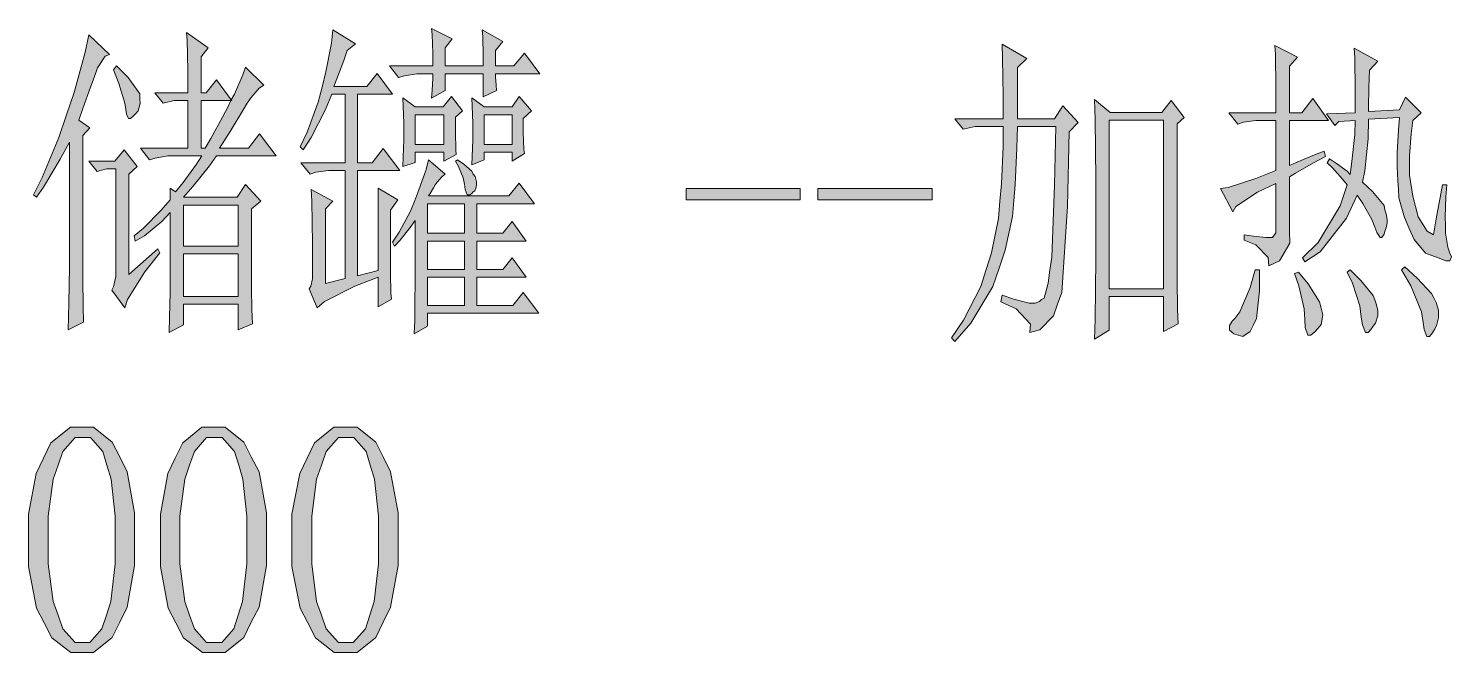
# Model space of a CAD drawing. Header units: millimetres. Extents: x 0 to 829, y 0 to 586.
# Drawn here: x 794.26 to 810.55, y 32.07 to 39.2 of the extents above; entities that cross this region are included whole.
import ezdxf

# ---------------------------------------------------------------- set-up
doc = ezdxf.new("R2010")
doc.units = ezdxf.units.MM

msp = doc.modelspace()

# ---------------------------------------------------------------- hatches: boundary and pattern name
h = msp.add_hatch(color=0)
h.dxf.hatch_style = 2
h.paths.add_polyline_path([(794.716611, 35.757556), (794.723667, 36.064472), (794.730722, 36.477222), (794.730722, 36.579528), (794.730722, 37.905972), (794.624889, 37.708417), (794.434389, 37.390917), (794.35325, 37.2745), (794.317972, 37.302722), (794.41675, 37.500278), (794.60725, 37.958889), (794.695444, 38.216417), (794.783639, 38.473944), (794.910639, 38.932556), (794.952972, 39.130111), (795.189333, 38.907861), (795.139944, 38.886694), (795.05175, 38.752639), (795.012944, 38.643278), (794.970611, 38.533917), (794.882417, 38.2905), (794.836556, 38.156444), (794.963556, 38.06825), (794.882417, 37.980056), (794.882417, 36.463111), (794.882417, 36.336111), (794.889472, 36.029194), (794.893, 35.84575)])
h = msp.add_hatch(color=0)
h.paths.add_polyline_path([(795.873722, 35.725806), (795.87725, 35.902194), (795.884306, 36.184417), (795.884306, 36.286722), (795.884306, 37.098111), (795.789056, 36.995806), (795.587972, 36.833528), (795.482139, 36.773556), (795.471556, 36.833528), (795.577389, 36.921722), (795.782, 37.126333), (795.884306, 37.246278), (795.884306, 37.376806), (795.944278, 37.334472), (796.032472, 37.443833), (796.184167, 37.651972), (796.247667, 37.747222), (795.930167, 37.747222), (795.856083, 37.747222), (795.711444, 37.722528), (795.647944, 37.701361), (795.542111, 37.835417), (796.085389, 37.835417), (796.085389, 38.378694), (795.930167, 38.378694), (795.803167, 38.350472), (795.707917, 38.466889), (796.085389, 38.466889), (796.085389, 38.724417), (796.078333, 39.070139), (796.071278, 39.158333), (796.318222, 38.981944), (796.237083, 38.879639), (796.237083, 38.466889), (796.297056, 38.466889), (796.413472, 38.615056), (796.582806, 38.389278), (796.589861, 38.378694), (796.579278, 38.378694), (796.237083, 38.378694), (796.237083, 37.835417), (796.282944, 37.835417), (796.349972, 37.944778), (796.4805, 38.188194), (796.551056, 38.318722), (796.579278, 38.378694), (796.582806, 38.389278), (796.618083, 38.452778), (796.713333, 38.675028), (796.745083, 38.763222), (796.95675, 38.555083), (796.903833, 38.519806), (796.808583, 38.413972), (796.76625, 38.350472), (796.727444, 38.283444), (796.568694, 38.025917), (796.44875, 37.835417), (796.780361, 37.835417), (796.907361, 37.997694), (797.097861, 37.747222), (796.413472, 37.747222), (796.332333, 37.634333), (796.141833, 37.397972), (796.036, 37.2745), (796.649833, 37.2745), (796.745083, 37.419139), (796.921472, 37.228639), (796.815639, 37.140444), (796.815639, 36.314944), (796.815639, 36.233806), (796.819167, 35.990389), (796.826222, 35.828111), (796.660417, 35.757556), (796.660417, 36.050361), (796.036, 36.050361), (796.036, 35.814)])
h.paths.add_polyline_path([(796.036, 36.625389), (796.036, 36.138556), (796.660417, 36.138556), (796.660417, 36.625389)])
h.paths.add_polyline_path([(796.036, 37.182778), (796.036, 36.713583), (796.660417, 36.713583), (796.660417, 37.182778)])
h = msp.add_hatch(color=0)
h.dxf.hatch_style = 2
h.paths.add_polyline_path([(798.265556, 36.434889), (798.265556, 37.376806), (798.487806, 37.24275), (798.406667, 37.126333), (798.406667, 37.009917), (798.406667, 36.727694), (798.406667, 36.565417), (798.406667, 36.403139), (798.410194, 36.177361), (798.41725, 36.110333), (798.265556, 36.022139), (798.265556, 36.360806), (797.997444, 36.2585), (797.651722, 36.082111), (797.567056, 36.008028), (797.475333, 36.22675), (797.492972, 36.2585), (797.510611, 36.339639), (797.510611, 36.389028), (797.510611, 36.741806), (797.503556, 37.228639), (797.4965, 37.362694), (797.746972, 37.228639), (797.662306, 37.140444), (797.662306, 36.286722), (797.888083, 36.346694), (797.888083, 37.581417), (797.768139, 37.581417), (797.694056, 37.581417), (797.549417, 37.56025), (797.485917, 37.539083), (797.380083, 37.669611), (797.888083, 37.669611), (797.888083, 38.452778), (797.732861, 38.452778), (797.662306, 38.276389), (797.4965, 37.958889), (797.404778, 37.817778), (797.3695, 37.849528), (797.450639, 38.018861), (797.577639, 38.361056), (797.6235, 38.533917), (797.665833, 38.706778), (797.729333, 39.034861), (797.746972, 39.190083), (798.0045, 39.027806), (797.90925, 38.953722), (797.870444, 38.837306), (797.792833, 38.629167), (797.757556, 38.540972), (798.135028, 38.540972), (798.251444, 38.689139), (798.427833, 38.452778), (798.029194, 38.452778), (798.029194, 37.669611), (798.195, 37.669611), (798.322, 37.831889), (798.5125, 37.581417), (798.029194, 37.581417), (798.029194, 36.374917)])
h = msp.add_hatch(color=0)
h.dxf.hatch_style = 2
h.paths.add_polyline_path([(799.465, 38.777333), (799.465, 38.900806), (799.461472, 39.108944), (799.454417, 39.190083), (799.690778, 39.056028), (799.606111, 38.953722), (799.606111, 38.777333), (799.817778, 38.777333), (799.937722, 38.921972), (800.114111, 38.685611), (799.606111, 38.685611), (799.606111, 38.650333), (799.613167, 38.555083), (799.620222, 38.495111), (799.465, 38.421028), (799.465, 38.685611), (799.031083, 38.685611), (799.031083, 38.495111), (798.875861, 38.406917), (798.882917, 38.495111), (798.889972, 38.636222), (798.889972, 38.685611), (798.780611, 38.685611), (798.706528, 38.685611), (798.565417, 38.664444), (798.498389, 38.643278), (798.392556, 38.777333), (798.889972, 38.777333), (798.889972, 38.921972), (798.882917, 39.137167), (798.875861, 39.204194), (799.112222, 39.08425), (799.031083, 38.981944), (799.031083, 38.777333)])
h = msp.add_hatch(color=0)
h.dxf.hatch_style = 2
h.paths.add_polyline_path([(805.416361, 38.170556), (805.416361, 38.435139), (805.409306, 38.862), (805.405778, 39.024278), (805.688, 38.862), (805.582167, 38.759694), (805.582167, 38.170556), (806.0055, 38.170556), (806.10075, 38.318722), (806.277139, 38.128222), (806.171306, 38.022389), (806.153667, 37.168667), (806.090167, 36.184417), (806.040778, 36.050361), (805.994917, 35.916306), (805.836167, 35.757556), (805.723278, 35.725806), (805.730333, 35.821056), (805.564528, 35.997444), (805.391667, 36.078583), (805.405778, 36.152667), (805.539833, 36.110333), (805.716222, 36.064472), (805.758556, 36.064472), (805.78325, 36.064472), (805.832639, 36.082111), (805.857333, 36.103278), (805.885556, 36.120917), (805.931417, 36.29025), (805.952583, 36.441944), (805.97375, 36.590111), (806.0055, 37.412083), (806.019611, 38.082361), (805.582167, 38.082361), (805.575111, 37.838944), (805.553944, 37.415611), (805.539833, 37.235694), (805.525722, 37.055778), (805.441056, 36.667722), (805.3705, 36.463111), (805.299944, 36.254972), (805.045944, 35.835167), (804.8625, 35.6235), (804.827222, 35.665833), (804.964806, 35.866917), (805.162361, 36.254972), (805.222333, 36.449), (805.285833, 36.6395), (805.363444, 37.031083), (805.381083, 37.228639), (805.398722, 37.426194), (805.416361, 37.853056), (805.416361, 38.082361), (805.098861, 38.082361), (804.95775, 38.054139), (804.8625, 38.170556)])
h = msp.add_hatch(color=0)
h.dxf.hatch_style = 2
h.paths.add_polyline_path([(808.538444, 38.241111), (808.538444, 38.530389), (808.534917, 38.911389), (808.527861, 39.010167), (808.785389, 38.876111), (808.693667, 38.773806), (808.693667, 38.241111), (808.834778, 38.241111), (808.961778, 38.403389), (809.141694, 38.152917), (808.693667, 38.152917), (808.693667, 37.637861), (808.764222, 37.669611), (808.961778, 37.75075), (809.092306, 37.800139), (809.106417, 37.740167), (808.968833, 37.669611), (808.764222, 37.549667), (808.693667, 37.507333), (808.693667, 36.886444), (808.697194, 36.748861), (808.580778, 36.547778), (808.457306, 36.491333), (808.45025, 36.586583), (808.309139, 36.731222), (808.175083, 36.784139), (808.175083, 36.844111), (808.280917, 36.83), (808.425556, 36.812361), (808.464361, 36.812361), (808.499639, 36.812361), (808.538444, 36.865278), (808.538444, 36.918194), (808.538444, 37.43325), (808.326778, 37.330944), (808.079833, 37.168667), (808.044556, 37.108694), (807.903444, 37.373278), (807.991639, 37.387389), (808.309139, 37.489694), (808.538444, 37.581417), (808.538444, 38.152917), (808.38675, 38.152917), (808.309139, 38.152917), (808.168028, 38.13175), (808.104528, 38.110583), (807.998694, 38.241111)])
h = msp.add_hatch(color=0)
h.dxf.hatch_style = 2
h.paths.add_polyline_path([(809.117, 38.227), (809.445083, 38.241111), (809.445083, 38.498639), (809.441556, 38.869056), (809.4345, 38.978417), (809.706139, 38.83025), (809.610889, 38.727944), (809.603833, 38.530389), (809.600306, 38.294028), (809.600306, 38.255222), (809.953083, 38.272861), (810.023639, 38.4175), (810.200028, 38.241111), (810.104778, 38.152917), (810.087139, 37.997694), (810.0695, 37.747222), (810.0695, 37.651972), (810.0695, 37.5285), (810.104778, 37.285083), (810.136528, 37.168667), (810.168278, 37.048722), (810.270583, 36.886444), (810.341139, 36.844111), (810.372889, 37.027556), (810.425806, 37.313306), (810.446972, 37.415611), (810.496361, 37.415611), (810.48225, 37.278028), (810.475194, 37.045194), (810.478722, 36.953472), (810.478722, 36.86175), (810.506944, 36.703), (810.531639, 36.635972), (810.549278, 36.593639), (810.531639, 36.547778), (810.496361, 36.547778), (810.48225, 36.547778), (810.397583, 36.579528), (810.3235, 36.60775), (810.249417, 36.635972), (810.122417, 36.791194), (810.065972, 36.918194), (810.009528, 37.041667), (809.946028, 37.267444), (809.9425, 37.366222), (809.935444, 37.465), (809.928389, 37.616694), (809.928389, 37.666083), (809.928389, 37.786028), (809.9425, 38.043556), (809.953083, 38.184667), (809.600306, 38.167028), (809.59325, 37.94125), (809.557972, 37.577889), (809.52975, 37.447361), (809.646167, 37.338), (809.776694, 37.17925), (809.787278, 37.129861), (809.801389, 37.084), (809.811972, 37.0205), (809.811972, 37.006389), (809.811972, 36.981694), (809.801389, 36.92525), (809.787278, 36.886444), (809.776694, 36.851167), (809.752, 36.812361), (809.741417, 36.812361), (809.730833, 36.812361), (809.695556, 36.872333), (809.670861, 36.932306), (809.635583, 37.0205), (809.533278, 37.203944), (809.469778, 37.299194), (809.346306, 37.034611), (809.046444, 36.650083), (808.870056, 36.533667), (808.845361, 36.579528), (809.02175, 36.755917), (809.27575, 37.175722), (809.353361, 37.415611), (809.300444, 37.482639), (809.187556, 37.609639), (809.127583, 37.666083), (809.152278, 37.711944), (809.233417, 37.659028), (809.353361, 37.570833), (809.388639, 37.535556), (809.409806, 37.683722), (809.441556, 37.990639), (809.445083, 38.152917), (809.258111, 38.138806), (809.21225, 38.096472)])
h = msp.add_hatch(color=0)
h.dxf.hatch_style = 2
h.paths.add_polyline_path([(795.235194, 38.731472), (795.270472, 38.777333), (795.401, 38.643278), (795.535056, 38.456306), (795.535056, 38.399861), (795.538583, 38.346944), (795.517417, 38.262278), (795.489194, 38.230528), (795.460972, 38.202306), (795.429222, 38.174083), (795.408056, 38.174083), (795.383361, 38.223472), (795.376306, 38.276389), (795.365722, 38.350472), (795.295167, 38.57625)])
h = msp.add_hatch(color=0)
h.paths.add_polyline_path([(798.547778, 37.627278), (798.551306, 37.733111), (798.558361, 37.930667), (798.558361, 38.025917), (798.558361, 38.121167), (798.551306, 38.315194), (798.547778, 38.410444), (798.688889, 38.308139), (799.006389, 38.308139), (799.101639, 38.424556), (799.228639, 38.262278), (799.1475, 38.188194), (799.1475, 38.025917), (799.154556, 37.81425), (799.158083, 37.761333), (799.016972, 37.68725), (799.016972, 37.789556), (798.688889, 37.789556), (798.688889, 37.673139)])
h.paths.add_polyline_path([(798.688889, 38.216417), (798.688889, 37.87775), (799.016972, 37.87775), (799.016972, 38.216417)])
h = msp.add_hatch(color=0)
h.paths.add_polyline_path([(799.334472, 37.644917), (799.341528, 37.740167), (799.348583, 37.930667), (799.348583, 38.025917), (799.348583, 38.121167), (799.341528, 38.315194), (799.334472, 38.410444), (799.479111, 38.308139), (799.796611, 38.308139), (799.87775, 38.424556), (800.018861, 38.262278), (799.923611, 38.174083), (799.923611, 38.018861), (799.930667, 37.821306), (799.937722, 37.775444), (799.796611, 37.68725), (799.796611, 37.789556), (799.479111, 37.789556), (799.479111, 37.701361)])
h.paths.add_polyline_path([(799.479111, 38.216417), (799.479111, 37.87775), (799.796611, 37.87775), (799.796611, 38.216417)])
h = msp.add_hatch(color=0)
h.paths.add_polyline_path([(807.409556, 38.114111), (807.409556, 36.505444), (807.409556, 36.329056), (807.413083, 35.990389), (807.420139, 35.828111), (807.254333, 35.739917), (807.254333, 36.138556), (806.629917, 36.138556), (806.629917, 35.754028), (806.464111, 35.651722), (806.471167, 35.881028), (806.478222, 36.565417), (806.478222, 37.024028), (806.478222, 37.479111), (806.471167, 38.1635), (806.464111, 38.392806), (806.644028, 38.244639), (807.233167, 38.244639), (807.339, 38.378694), (807.490694, 38.184667)])
h.paths.add_polyline_path([(806.629917, 38.156444), (806.629917, 36.22675), (807.254333, 36.22675), (807.254333, 38.156444)])
h = msp.add_hatch(color=0)
h.dxf.hatch_style = 2
h.paths.add_polyline_path([(795.411583, 36.389028), (795.743194, 36.685361), (795.764361, 36.6395), (795.595028, 36.420778), (795.393944, 36.103278), (795.365722, 36.008028), (795.214028, 36.212639), (795.235194, 36.251444), (795.259889, 36.367861), (795.259889, 36.449), (795.259889, 37.599056), (795.154056, 37.599056), (795.048222, 37.567306), (794.952972, 37.68725), (795.249306, 37.68725), (795.355139, 37.817778), (795.506833, 37.627278), (795.411583, 37.539083)])
h = msp.add_hatch(color=0)
h.paths.add_polyline_path([(798.688889, 37.009917), (798.628917, 36.928778), (798.5125, 36.780611), (798.452528, 36.713583), (798.427833, 36.759444), (798.505444, 36.875861), (798.632444, 37.11575), (798.681833, 37.235694), (798.731222, 37.359167), (798.812361, 37.592), (798.840583, 37.701361), (799.031083, 37.539083), (798.995806, 37.510861), (798.939361, 37.447361), (798.918194, 37.415611), (798.897028, 37.380333), (798.858222, 37.316833), (798.840583, 37.288611), (799.761333, 37.288611), (799.87775, 37.436778), (800.054139, 37.200417), (799.394444, 37.200417), (799.394444, 36.86175), (799.690778, 36.86175), (799.796611, 36.995806), (799.958889, 36.773556), (799.394444, 36.773556), (799.394444, 36.449), (799.690778, 36.449), (799.796611, 36.583056), (799.958889, 36.360806), (799.394444, 36.360806), (799.394444, 36.03625), (799.807194, 36.03625), (799.923611, 36.184417), (800.103528, 35.948056), (798.83, 35.948056), (798.83, 35.799889), (798.674778, 35.711694), (798.681833, 35.866917), (798.688889, 36.516028)])
h.paths.add_polyline_path([(798.83, 37.200417), (798.83, 36.86175), (799.253333, 36.86175), (799.253333, 37.200417)])
h.paths.add_polyline_path([(798.83, 36.360806), (798.83, 36.03625), (799.253333, 36.03625), (799.253333, 36.360806)])
h.paths.add_polyline_path([(798.83, 36.773556), (798.83, 36.449), (799.253333, 36.449), (799.253333, 36.773556)])
h = msp.add_hatch(color=0)
h.dxf.hatch_style = 2
h.paths.add_polyline_path([(799.172194, 37.701361), (799.24275, 37.651972), (799.334472, 37.570833), (799.352111, 37.539083), (799.373278, 37.510861), (799.390917, 37.450889), (799.390917, 37.422667), (799.387389, 37.390917), (799.36975, 37.348583), (799.352111, 37.334472), (799.338, 37.316833), (799.313306, 37.302722), (799.299194, 37.302722), (799.281556, 37.302722), (799.260389, 37.362694), (799.253333, 37.422667), (799.235694, 37.49675), (799.182778, 37.627278), (799.1475, 37.68725)])
h = msp.add_hatch(color=0)
h.dxf.hatch_style = 2
h.paths.add_polyline_path([(801.789806, 37.24275), (801.789806, 37.373278), (803.095083, 37.373278), (803.095083, 37.24275)])
h = msp.add_hatch(color=0)
h.dxf.hatch_style = 2
h.paths.add_polyline_path([(803.296167, 37.24275), (803.296167, 37.373278), (804.604972, 37.373278), (804.604972, 37.24275)])
h = msp.add_hatch(color=0)
h.dxf.hatch_style = 2
h.paths.add_polyline_path([(808.302083, 36.445472), (808.351472, 36.445472), (808.351472, 36.202056), (808.316194, 35.888083), (808.280917, 35.814), (808.245639, 35.739917), (808.160972, 35.679944), (808.108056, 35.697583), (808.058667, 35.711694), (808.009278, 35.754028), (808.009278, 35.785778), (808.009278, 35.806944), (808.0375, 35.856333), (808.06925, 35.888083), (808.125694, 35.962167), (808.245639, 36.240861)])
h = msp.add_hatch(color=0)
h.dxf.hatch_style = 2
h.paths.add_polyline_path([(808.7995, 36.41725), (808.908861, 36.283194), (809.039389, 36.078583), (809.057028, 36.0045), (809.074667, 35.930417), (809.057028, 35.817528), (809.02175, 35.775194), (808.986472, 35.736389), (808.940611, 35.697583), (808.9265, 35.697583), (808.905333, 35.697583), (808.873583, 35.785778), (808.870056, 35.873972), (808.863, 35.997444), (808.803028, 36.262028), (808.750111, 36.403139)])
h = msp.add_hatch(color=0)
h.dxf.hatch_style = 2
h.paths.add_polyline_path([(809.388639, 36.445472), (809.512111, 36.322), (809.653222, 36.149139), (809.670861, 36.09975), (809.6885, 36.053889), (809.706139, 35.983333), (809.706139, 35.962167), (809.706139, 35.916306), (809.677917, 35.835167), (809.653222, 35.799889), (809.625, 35.761083), (809.59325, 35.725806), (809.565028, 35.725806), (809.52975, 35.814), (809.515639, 35.902194), (809.498, 36.032722), (809.416861, 36.29025), (809.353361, 36.41725)])
h = msp.add_hatch(color=0)
h.dxf.hatch_style = 2
h.paths.add_polyline_path([(809.977778, 36.445472), (810.013056, 36.477222), (810.154167, 36.350222), (810.319972, 36.173833), (810.348194, 36.124444), (810.372889, 36.071528), (810.401111, 35.983333), (810.401111, 35.944528), (810.401111, 35.895139), (810.376417, 35.803417), (810.35525, 35.761083), (810.330556, 35.722278), (810.295278, 35.679944), (810.284694, 35.679944), (810.267056, 35.679944), (810.235306, 35.761083), (810.224722, 35.842222), (810.207083, 35.962167), (810.083611, 36.262028)])
h = msp.add_hatch(color=0)
h.paths.add_polyline_path([(794.875361, 32.0675), (794.744833, 32.0675), (794.529639, 32.236833), (794.441444, 32.406167), (794.35325, 32.5755), (794.261528, 33.05175), (794.261528, 33.362194), (794.261528, 33.651472), (794.349722, 34.113611), (794.434389, 34.29), (794.519056, 34.466389), (794.741306, 34.646306), (794.875361, 34.646306), (795.005889, 34.646306), (795.221083, 34.473444), (795.30575, 34.304111), (795.390417, 34.134778), (795.475083, 33.665583), (795.475083, 33.362194), (795.475083, 33.062333), (795.390417, 32.586083), (795.30575, 32.413222), (795.221083, 32.240361), (795.005889, 32.0675)])
h.paths.add_polyline_path([(794.875361, 34.526361), (794.794222, 34.526361), (794.653111, 34.367611), (794.600194, 34.208861), (794.54375, 34.050111), (794.487306, 33.626778), (794.487306, 33.362194), (794.487306, 33.0835), (794.54375, 32.649583), (794.600194, 32.494361), (794.653111, 32.339139), (794.794222, 32.183917), (794.875361, 32.183917), (794.963556, 32.183917), (795.101139, 32.339139), (795.154056, 32.494361), (795.203444, 32.649583), (795.252833, 33.0835), (795.252833, 33.362194), (795.252833, 33.626778), (795.206972, 34.050111), (795.157583, 34.208861), (795.111722, 34.367611), (794.970611, 34.526361)])
h = msp.add_hatch(color=0)
h.paths.add_polyline_path([(796.38525, 32.0675), (796.254722, 32.0675), (796.036, 32.236833), (795.947806, 32.406167), (795.859611, 32.5755), (795.771417, 33.05175), (795.771417, 33.362194), (795.771417, 33.651472), (795.856083, 34.113611), (795.94075, 34.29), (796.028944, 34.466389), (796.247667, 34.646306), (796.38525, 34.646306), (796.51225, 34.646306), (796.727444, 34.473444), (796.812111, 34.304111), (796.900306, 34.134778), (796.984972, 33.665583), (796.984972, 33.362194), (796.984972, 33.062333), (796.900306, 32.586083), (796.812111, 32.413222), (796.727444, 32.240361), (796.51225, 32.0675)])
h.paths.add_polyline_path([(796.38525, 34.526361), (796.300583, 34.526361), (796.163, 34.367611), (796.106556, 34.208861), (796.050111, 34.050111), (795.993667, 33.626778), (795.993667, 33.362194), (795.993667, 33.0835), (796.050111, 32.649583), (796.106556, 32.494361), (796.163, 32.339139), (796.300583, 32.183917), (796.38525, 32.183917), (796.473444, 32.183917), (796.611028, 32.339139), (796.660417, 32.494361), (796.709806, 32.649583), (796.759194, 33.0835), (796.759194, 33.362194), (796.759194, 33.626778), (796.713333, 34.050111), (796.667472, 34.208861), (796.618083, 34.367611), (796.476972, 34.526361)])
h = msp.add_hatch(color=0)
h.paths.add_polyline_path([(797.891611, 32.0675), (797.761083, 32.0675), (797.545889, 32.236833), (797.457694, 32.406167), (797.3695, 32.5755), (797.277778, 33.05175), (797.277778, 33.362194), (797.277778, 33.651472), (797.365972, 34.113611), (797.450639, 34.29), (797.535306, 34.466389), (797.757556, 34.646306), (797.891611, 34.646306), (798.022139, 34.646306), (798.237333, 34.473444), (798.322, 34.304111), (798.406667, 34.134778), (798.491333, 33.665583), (798.491333, 33.362194), (798.491333, 33.062333), (798.406667, 32.586083), (798.322, 32.413222), (798.237333, 32.240361), (798.022139, 32.0675)])
h.paths.add_polyline_path([(797.891611, 34.526361), (797.810472, 34.526361), (797.669361, 34.367611), (797.616444, 34.208861), (797.56, 34.050111), (797.503556, 33.626778), (797.503556, 33.362194), (797.503556, 33.0835), (797.56, 32.649583), (797.616444, 32.494361), (797.669361, 32.339139), (797.810472, 32.183917), (797.891611, 32.183917), (797.979806, 32.183917), (798.117389, 32.339139), (798.170306, 32.494361), (798.219694, 32.649583), (798.269083, 33.0835), (798.269083, 33.362194), (798.269083, 33.626778), (798.223222, 34.050111), (798.173833, 34.208861), (798.127972, 34.367611), (797.986861, 34.526361)])

# ---------------------------------------------------------------- linework, layer by layer
at = {"color": 0, "lineweight": 0}
for points in [[(794.716611, 35.757556), (794.723667, 36.064472), (794.730722, 36.477222), (794.730722, 36.579528), (794.730722, 37.905972), (794.624889, 37.708417), (794.434389, 37.390917), (794.35325, 37.2745), (794.317972, 37.302722), (794.41675, 37.500278), (794.60725, 37.958889), (794.695444, 38.216417), (794.783639, 38.473944), (794.910639, 38.932556), (794.952972, 39.130111), (795.189333, 38.907861), (795.139944, 38.886694), (795.05175, 38.752639), (795.012944, 38.643278), (794.970611, 38.533917), (794.882417, 38.2905), (794.836556, 38.156444), (794.963556, 38.06825), (794.882417, 37.980056), (794.882417, 36.463111), (794.882417, 36.336111), (794.889472, 36.029194), (794.893, 35.84575)], [(795.873722, 35.725806), (795.87725, 35.902194), (795.884306, 36.184417), (795.884306, 36.286722), (795.884306, 37.098111), (795.789056, 36.995806), (795.587972, 36.833528), (795.482139, 36.773556), (795.471556, 36.833528), (795.577389, 36.921722), (795.782, 37.126333), (795.884306, 37.246278), (795.884306, 37.376806), (795.944278, 37.334472), (796.032472, 37.443833), (796.184167, 37.651972), (796.247667, 37.747222), (795.930167, 37.747222), (795.856083, 37.747222), (795.711444, 37.722528), (795.647944, 37.701361), (795.542111, 37.835417), (796.085389, 37.835417), (796.085389, 38.378694), (795.930167, 38.378694), (795.803167, 38.350472), (795.707917, 38.466889), (796.085389, 38.466889), (796.085389, 38.724417), (796.078333, 39.070139), (796.071278, 39.158333), (796.318222, 38.981944), (796.237083, 38.879639), (796.237083, 38.466889), (796.297056, 38.466889), (796.413472, 38.615056), (796.582806, 38.389278), (796.589861, 38.378694), (796.579278, 38.378694), (796.237083, 38.378694), (796.237083, 37.835417), (796.282944, 37.835417), (796.349972, 37.944778), (796.4805, 38.188194), (796.551056, 38.318722), (796.579278, 38.378694), (796.582806, 38.389278), (796.618083, 38.452778), (796.713333, 38.675028), (796.745083, 38.763222), (796.95675, 38.555083), (796.903833, 38.519806), (796.808583, 38.413972), (796.76625, 38.350472), (796.727444, 38.283444), (796.568694, 38.025917), (796.44875, 37.835417), (796.780361, 37.835417), (796.907361, 37.997694), (797.097861, 37.747222), (796.413472, 37.747222), (796.332333, 37.634333), (796.141833, 37.397972), (796.036, 37.2745), (796.649833, 37.2745), (796.745083, 37.419139), (796.921472, 37.228639), (796.815639, 37.140444), (796.815639, 36.314944), (796.815639, 36.233806), (796.819167, 35.990389), (796.826222, 35.828111), (796.660417, 35.757556), (796.660417, 36.050361), (796.036, 36.050361), (796.036, 35.814)], [(798.265556, 36.434889), (798.265556, 37.376806), (798.487806, 37.24275), (798.406667, 37.126333), (798.406667, 37.009917), (798.406667, 36.727694), (798.406667, 36.565417), (798.406667, 36.403139), (798.410194, 36.177361), (798.41725, 36.110333), (798.265556, 36.022139), (798.265556, 36.360806), (797.997444, 36.2585), (797.651722, 36.082111), (797.567056, 36.008028), (797.475333, 36.22675), (797.492972, 36.2585), (797.510611, 36.339639), (797.510611, 36.389028), (797.510611, 36.741806), (797.503556, 37.228639), (797.4965, 37.362694), (797.746972, 37.228639), (797.662306, 37.140444), (797.662306, 36.286722), (797.888083, 36.346694), (797.888083, 37.581417), (797.768139, 37.581417), (797.694056, 37.581417), (797.549417, 37.56025), (797.485917, 37.539083), (797.380083, 37.669611), (797.888083, 37.669611), (797.888083, 38.452778), (797.732861, 38.452778), (797.662306, 38.276389), (797.4965, 37.958889), (797.404778, 37.817778), (797.3695, 37.849528), (797.450639, 38.018861), (797.577639, 38.361056), (797.6235, 38.533917), (797.665833, 38.706778), (797.729333, 39.034861), (797.746972, 39.190083), (798.0045, 39.027806), (797.90925, 38.953722), (797.870444, 38.837306), (797.792833, 38.629167), (797.757556, 38.540972), (798.135028, 38.540972), (798.251444, 38.689139), (798.427833, 38.452778), (798.029194, 38.452778), (798.029194, 37.669611), (798.195, 37.669611), (798.322, 37.831889), (798.5125, 37.581417), (798.029194, 37.581417), (798.029194, 36.374917)], [(799.465, 38.777333), (799.465, 38.900806), (799.461472, 39.108944), (799.454417, 39.190083), (799.690778, 39.056028), (799.606111, 38.953722), (799.606111, 38.777333), (799.817778, 38.777333), (799.937722, 38.921972), (800.114111, 38.685611), (799.606111, 38.685611), (799.606111, 38.650333), (799.613167, 38.555083), (799.620222, 38.495111), (799.465, 38.421028), (799.465, 38.685611), (799.031083, 38.685611), (799.031083, 38.495111), (798.875861, 38.406917), (798.882917, 38.495111), (798.889972, 38.636222), (798.889972, 38.685611), (798.780611, 38.685611), (798.706528, 38.685611), (798.565417, 38.664444), (798.498389, 38.643278), (798.392556, 38.777333), (798.889972, 38.777333), (798.889972, 38.921972), (798.882917, 39.137167), (798.875861, 39.204194), (799.112222, 39.08425), (799.031083, 38.981944), (799.031083, 38.777333)], [(805.416361, 38.170556), (805.416361, 38.435139), (805.409306, 38.862), (805.405778, 39.024278), (805.688, 38.862), (805.582167, 38.759694), (805.582167, 38.170556), (806.0055, 38.170556), (806.10075, 38.318722), (806.277139, 38.128222), (806.171306, 38.022389), (806.153667, 37.168667), (806.090167, 36.184417), (806.040778, 36.050361), (805.994917, 35.916306), (805.836167, 35.757556), (805.723278, 35.725806), (805.730333, 35.821056), (805.564528, 35.997444), (805.391667, 36.078583), (805.405778, 36.152667), (805.539833, 36.110333), (805.716222, 36.064472), (805.758556, 36.064472), (805.78325, 36.064472), (805.832639, 36.082111), (805.857333, 36.103278), (805.885556, 36.120917), (805.931417, 36.29025), (805.952583, 36.441944), (805.97375, 36.590111), (806.0055, 37.412083), (806.019611, 38.082361), (805.582167, 38.082361), (805.575111, 37.838944), (805.553944, 37.415611), (805.539833, 37.235694), (805.525722, 37.055778), (805.441056, 36.667722), (805.3705, 36.463111), (805.299944, 36.254972), (805.045944, 35.835167), (804.8625, 35.6235), (804.827222, 35.665833), (804.964806, 35.866917), (805.162361, 36.254972), (805.222333, 36.449), (805.285833, 36.6395), (805.363444, 37.031083), (805.381083, 37.228639), (805.398722, 37.426194), (805.416361, 37.853056), (805.416361, 38.082361), (805.098861, 38.082361), (804.95775, 38.054139), (804.8625, 38.170556)], [(808.538444, 38.241111), (808.538444, 38.530389), (808.534917, 38.911389), (808.527861, 39.010167), (808.785389, 38.876111), (808.693667, 38.773806), (808.693667, 38.241111), (808.834778, 38.241111), (808.961778, 38.403389), (809.141694, 38.152917), (808.693667, 38.152917), (808.693667, 37.637861), (808.764222, 37.669611), (808.961778, 37.75075), (809.092306, 37.800139), (809.106417, 37.740167), (808.968833, 37.669611), (808.764222, 37.549667), (808.693667, 37.507333), (808.693667, 36.886444), (808.697194, 36.748861), (808.580778, 36.547778), (808.457306, 36.491333), (808.45025, 36.586583), (808.309139, 36.731222), (808.175083, 36.784139), (808.175083, 36.844111), (808.280917, 36.83), (808.425556, 36.812361), (808.464361, 36.812361), (808.499639, 36.812361), (808.538444, 36.865278), (808.538444, 36.918194), (808.538444, 37.43325), (808.326778, 37.330944), (808.079833, 37.168667), (808.044556, 37.108694), (807.903444, 37.373278), (807.991639, 37.387389), (808.309139, 37.489694), (808.538444, 37.581417), (808.538444, 38.152917), (808.38675, 38.152917), (808.309139, 38.152917), (808.168028, 38.13175), (808.104528, 38.110583), (807.998694, 38.241111)], [(809.117, 38.227), (809.445083, 38.241111), (809.445083, 38.498639), (809.441556, 38.869056), (809.4345, 38.978417), (809.706139, 38.83025), (809.610889, 38.727944), (809.603833, 38.530389), (809.600306, 38.294028), (809.600306, 38.255222), (809.953083, 38.272861), (810.023639, 38.4175), (810.200028, 38.241111), (810.104778, 38.152917), (810.087139, 37.997694), (810.0695, 37.747222), (810.0695, 37.651972), (810.0695, 37.5285), (810.104778, 37.285083), (810.136528, 37.168667), (810.168278, 37.048722), (810.270583, 36.886444), (810.341139, 36.844111), (810.372889, 37.027556), (810.425806, 37.313306), (810.446972, 37.415611), (810.496361, 37.415611), (810.48225, 37.278028), (810.475194, 37.045194), (810.478722, 36.953472), (810.478722, 36.86175), (810.506944, 36.703), (810.531639, 36.635972), (810.549278, 36.593639), (810.531639, 36.547778), (810.496361, 36.547778), (810.48225, 36.547778), (810.397583, 36.579528), (810.3235, 36.60775), (810.249417, 36.635972), (810.122417, 36.791194), (810.065972, 36.918194), (810.009528, 37.041667), (809.946028, 37.267444), (809.9425, 37.366222), (809.935444, 37.465), (809.928389, 37.616694), (809.928389, 37.666083), (809.928389, 37.786028), (809.9425, 38.043556), (809.953083, 38.184667), (809.600306, 38.167028), (809.59325, 37.94125), (809.557972, 37.577889), (809.52975, 37.447361), (809.646167, 37.338), (809.776694, 37.17925), (809.787278, 37.129861), (809.801389, 37.084), (809.811972, 37.0205), (809.811972, 37.006389), (809.811972, 36.981694), (809.801389, 36.92525), (809.787278, 36.886444), (809.776694, 36.851167), (809.752, 36.812361), (809.741417, 36.812361), (809.730833, 36.812361), (809.695556, 36.872333), (809.670861, 36.932306), (809.635583, 37.0205), (809.533278, 37.203944), (809.469778, 37.299194), (809.346306, 37.034611), (809.046444, 36.650083), (808.870056, 36.533667), (808.845361, 36.579528), (809.02175, 36.755917), (809.27575, 37.175722), (809.353361, 37.415611), (809.300444, 37.482639), (809.187556, 37.609639), (809.127583, 37.666083), (809.152278, 37.711944), (809.233417, 37.659028), (809.353361, 37.570833), (809.388639, 37.535556), (809.409806, 37.683722), (809.441556, 37.990639), (809.445083, 38.152917), (809.258111, 38.138806), (809.21225, 38.096472)], [(795.235194, 38.731472), (795.270472, 38.777333), (795.401, 38.643278), (795.535056, 38.456306), (795.535056, 38.399861), (795.538583, 38.346944), (795.517417, 38.262278), (795.489194, 38.230528), (795.460972, 38.202306), (795.429222, 38.174083), (795.408056, 38.174083), (795.383361, 38.223472), (795.376306, 38.276389), (795.365722, 38.350472), (795.295167, 38.57625)], [(798.547778, 37.627278), (798.551306, 37.733111), (798.558361, 37.930667), (798.558361, 38.025917), (798.558361, 38.121167), (798.551306, 38.315194), (798.547778, 38.410444), (798.688889, 38.308139), (799.006389, 38.308139), (799.101639, 38.424556), (799.228639, 38.262278), (799.1475, 38.188194), (799.1475, 38.025917), (799.154556, 37.81425), (799.158083, 37.761333), (799.016972, 37.68725), (799.016972, 37.789556), (798.688889, 37.789556), (798.688889, 37.673139)], [(799.334472, 37.644917), (799.341528, 37.740167), (799.348583, 37.930667), (799.348583, 38.025917), (799.348583, 38.121167), (799.341528, 38.315194), (799.334472, 38.410444), (799.479111, 38.308139), (799.796611, 38.308139), (799.87775, 38.424556), (800.018861, 38.262278), (799.923611, 38.174083), (799.923611, 38.018861), (799.930667, 37.821306), (799.937722, 37.775444), (799.796611, 37.68725), (799.796611, 37.789556), (799.479111, 37.789556), (799.479111, 37.701361)], [(807.409556, 38.114111), (807.409556, 36.505444), (807.409556, 36.329056), (807.413083, 35.990389), (807.420139, 35.828111), (807.254333, 35.739917), (807.254333, 36.138556), (806.629917, 36.138556), (806.629917, 35.754028), (806.464111, 35.651722), (806.471167, 35.881028), (806.478222, 36.565417), (806.478222, 37.024028), (806.478222, 37.479111), (806.471167, 38.1635), (806.464111, 38.392806), (806.644028, 38.244639), (807.233167, 38.244639), (807.339, 38.378694), (807.490694, 38.184667)], [(798.688889, 38.216417), (798.688889, 37.87775), (799.016972, 37.87775), (799.016972, 38.216417)], [(799.479111, 38.216417), (799.479111, 37.87775), (799.796611, 37.87775), (799.796611, 38.216417)], [(806.629917, 38.156444), (806.629917, 36.22675), (807.254333, 36.22675), (807.254333, 38.156444)], [(795.411583, 36.389028), (795.743194, 36.685361), (795.764361, 36.6395), (795.595028, 36.420778), (795.393944, 36.103278), (795.365722, 36.008028), (795.214028, 36.212639), (795.235194, 36.251444), (795.259889, 36.367861), (795.259889, 36.449), (795.259889, 37.599056), (795.154056, 37.599056), (795.048222, 37.567306), (794.952972, 37.68725), (795.249306, 37.68725), (795.355139, 37.817778), (795.506833, 37.627278), (795.411583, 37.539083)], [(798.688889, 37.009917), (798.628917, 36.928778), (798.5125, 36.780611), (798.452528, 36.713583), (798.427833, 36.759444), (798.505444, 36.875861), (798.632444, 37.11575), (798.681833, 37.235694), (798.731222, 37.359167), (798.812361, 37.592), (798.840583, 37.701361), (799.031083, 37.539083), (798.995806, 37.510861), (798.939361, 37.447361), (798.918194, 37.415611), (798.897028, 37.380333), (798.858222, 37.316833), (798.840583, 37.288611), (799.761333, 37.288611), (799.87775, 37.436778), (800.054139, 37.200417), (799.394444, 37.200417), (799.394444, 36.86175), (799.690778, 36.86175), (799.796611, 36.995806), (799.958889, 36.773556), (799.394444, 36.773556), (799.394444, 36.449), (799.690778, 36.449), (799.796611, 36.583056), (799.958889, 36.360806), (799.394444, 36.360806), (799.394444, 36.03625), (799.807194, 36.03625), (799.923611, 36.184417), (800.103528, 35.948056), (798.83, 35.948056), (798.83, 35.799889), (798.674778, 35.711694), (798.681833, 35.866917), (798.688889, 36.516028)], [(799.172194, 37.701361), (799.24275, 37.651972), (799.334472, 37.570833), (799.352111, 37.539083), (799.373278, 37.510861), (799.390917, 37.450889), (799.390917, 37.422667), (799.387389, 37.390917), (799.36975, 37.348583), (799.352111, 37.334472), (799.338, 37.316833), (799.313306, 37.302722), (799.299194, 37.302722), (799.281556, 37.302722), (799.260389, 37.362694), (799.253333, 37.422667), (799.235694, 37.49675), (799.182778, 37.627278), (799.1475, 37.68725)], [(801.789806, 37.24275), (801.789806, 37.373278), (803.095083, 37.373278), (803.095083, 37.24275)], [(803.296167, 37.24275), (803.296167, 37.373278), (804.604972, 37.373278), (804.604972, 37.24275)], [(796.036, 37.182778), (796.036, 36.713583), (796.660417, 36.713583), (796.660417, 37.182778)], [(798.83, 37.200417), (798.83, 36.86175), (799.253333, 36.86175), (799.253333, 37.200417)], [(798.83, 36.773556), (798.83, 36.449), (799.253333, 36.449), (799.253333, 36.773556)], [(796.036, 36.625389), (796.036, 36.138556), (796.660417, 36.138556), (796.660417, 36.625389)], [(798.83, 36.360806), (798.83, 36.03625), (799.253333, 36.03625), (799.253333, 36.360806)], [(808.302083, 36.445472), (808.351472, 36.445472), (808.351472, 36.202056), (808.316194, 35.888083), (808.280917, 35.814), (808.245639, 35.739917), (808.160972, 35.679944), (808.108056, 35.697583), (808.058667, 35.711694), (808.009278, 35.754028), (808.009278, 35.785778), (808.009278, 35.806944), (808.0375, 35.856333), (808.06925, 35.888083), (808.125694, 35.962167), (808.245639, 36.240861)], [(808.7995, 36.41725), (808.908861, 36.283194), (809.039389, 36.078583), (809.057028, 36.0045), (809.074667, 35.930417), (809.057028, 35.817528), (809.02175, 35.775194), (808.986472, 35.736389), (808.940611, 35.697583), (808.9265, 35.697583), (808.905333, 35.697583), (808.873583, 35.785778), (808.870056, 35.873972), (808.863, 35.997444), (808.803028, 36.262028), (808.750111, 36.403139)], [(809.388639, 36.445472), (809.512111, 36.322), (809.653222, 36.149139), (809.670861, 36.09975), (809.6885, 36.053889), (809.706139, 35.983333), (809.706139, 35.962167), (809.706139, 35.916306), (809.677917, 35.835167), (809.653222, 35.799889), (809.625, 35.761083), (809.59325, 35.725806), (809.565028, 35.725806), (809.52975, 35.814), (809.515639, 35.902194), (809.498, 36.032722), (809.416861, 36.29025), (809.353361, 36.41725)], [(809.977778, 36.445472), (810.013056, 36.477222), (810.154167, 36.350222), (810.319972, 36.173833), (810.348194, 36.124444), (810.372889, 36.071528), (810.401111, 35.983333), (810.401111, 35.944528), (810.401111, 35.895139), (810.376417, 35.803417), (810.35525, 35.761083), (810.330556, 35.722278), (810.295278, 35.679944), (810.284694, 35.679944), (810.267056, 35.679944), (810.235306, 35.761083), (810.224722, 35.842222), (810.207083, 35.962167), (810.083611, 36.262028)], [(794.875361, 32.0675), (794.744833, 32.0675), (794.529639, 32.236833), (794.441444, 32.406167), (794.35325, 32.5755), (794.261528, 33.05175), (794.261528, 33.362194), (794.261528, 33.651472), (794.349722, 34.113611), (794.434389, 34.29), (794.519056, 34.466389), (794.741306, 34.646306), (794.875361, 34.646306), (795.005889, 34.646306), (795.221083, 34.473444), (795.30575, 34.304111), (795.390417, 34.134778), (795.475083, 33.665583), (795.475083, 33.362194), (795.475083, 33.062333), (795.390417, 32.586083), (795.30575, 32.413222), (795.221083, 32.240361), (795.005889, 32.0675)], [(796.38525, 32.0675), (796.254722, 32.0675), (796.036, 32.236833), (795.947806, 32.406167), (795.859611, 32.5755), (795.771417, 33.05175), (795.771417, 33.362194), (795.771417, 33.651472), (795.856083, 34.113611), (795.94075, 34.29), (796.028944, 34.466389), (796.247667, 34.646306), (796.38525, 34.646306), (796.51225, 34.646306), (796.727444, 34.473444), (796.812111, 34.304111), (796.900306, 34.134778), (796.984972, 33.665583), (796.984972, 33.362194), (796.984972, 33.062333), (796.900306, 32.586083), (796.812111, 32.413222), (796.727444, 32.240361), (796.51225, 32.0675)], [(797.891611, 32.0675), (797.761083, 32.0675), (797.545889, 32.236833), (797.457694, 32.406167), (797.3695, 32.5755), (797.277778, 33.05175), (797.277778, 33.362194), (797.277778, 33.651472), (797.365972, 34.113611), (797.450639, 34.29), (797.535306, 34.466389), (797.757556, 34.646306), (797.891611, 34.646306), (798.022139, 34.646306), (798.237333, 34.473444), (798.322, 34.304111), (798.406667, 34.134778), (798.491333, 33.665583), (798.491333, 33.362194), (798.491333, 33.062333), (798.406667, 32.586083), (798.322, 32.413222), (798.237333, 32.240361), (798.022139, 32.0675)], [(794.875361, 34.526361), (794.794222, 34.526361), (794.653111, 34.367611), (794.600194, 34.208861), (794.54375, 34.050111), (794.487306, 33.626778), (794.487306, 33.362194), (794.487306, 33.0835), (794.54375, 32.649583), (794.600194, 32.494361), (794.653111, 32.339139), (794.794222, 32.183917), (794.875361, 32.183917), (794.963556, 32.183917), (795.101139, 32.339139), (795.154056, 32.494361), (795.203444, 32.649583), (795.252833, 33.0835), (795.252833, 33.362194), (795.252833, 33.626778), (795.206972, 34.050111), (795.157583, 34.208861), (795.111722, 34.367611), (794.970611, 34.526361)], [(796.38525, 34.526361), (796.300583, 34.526361), (796.163, 34.367611), (796.106556, 34.208861), (796.050111, 34.050111), (795.993667, 33.626778), (795.993667, 33.362194), (795.993667, 33.0835), (796.050111, 32.649583), (796.106556, 32.494361), (796.163, 32.339139), (796.300583, 32.183917), (796.38525, 32.183917), (796.473444, 32.183917), (796.611028, 32.339139), (796.660417, 32.494361), (796.709806, 32.649583), (796.759194, 33.0835), (796.759194, 33.362194), (796.759194, 33.626778), (796.713333, 34.050111), (796.667472, 34.208861), (796.618083, 34.367611), (796.476972, 34.526361)], [(797.891611, 34.526361), (797.810472, 34.526361), (797.669361, 34.367611), (797.616444, 34.208861), (797.56, 34.050111), (797.503556, 33.626778), (797.503556, 33.362194), (797.503556, 33.0835), (797.56, 32.649583), (797.616444, 32.494361), (797.669361, 32.339139), (797.810472, 32.183917), (797.891611, 32.183917), (797.979806, 32.183917), (798.117389, 32.339139), (798.170306, 32.494361), (798.219694, 32.649583), (798.269083, 33.0835), (798.269083, 33.362194), (798.269083, 33.626778), (798.223222, 34.050111), (798.173833, 34.208861), (798.127972, 34.367611), (797.986861, 34.526361)]]:
    msp.add_lwpolyline(points, close=True, dxfattribs=at)

doc.saveas('drawing.dxf')
